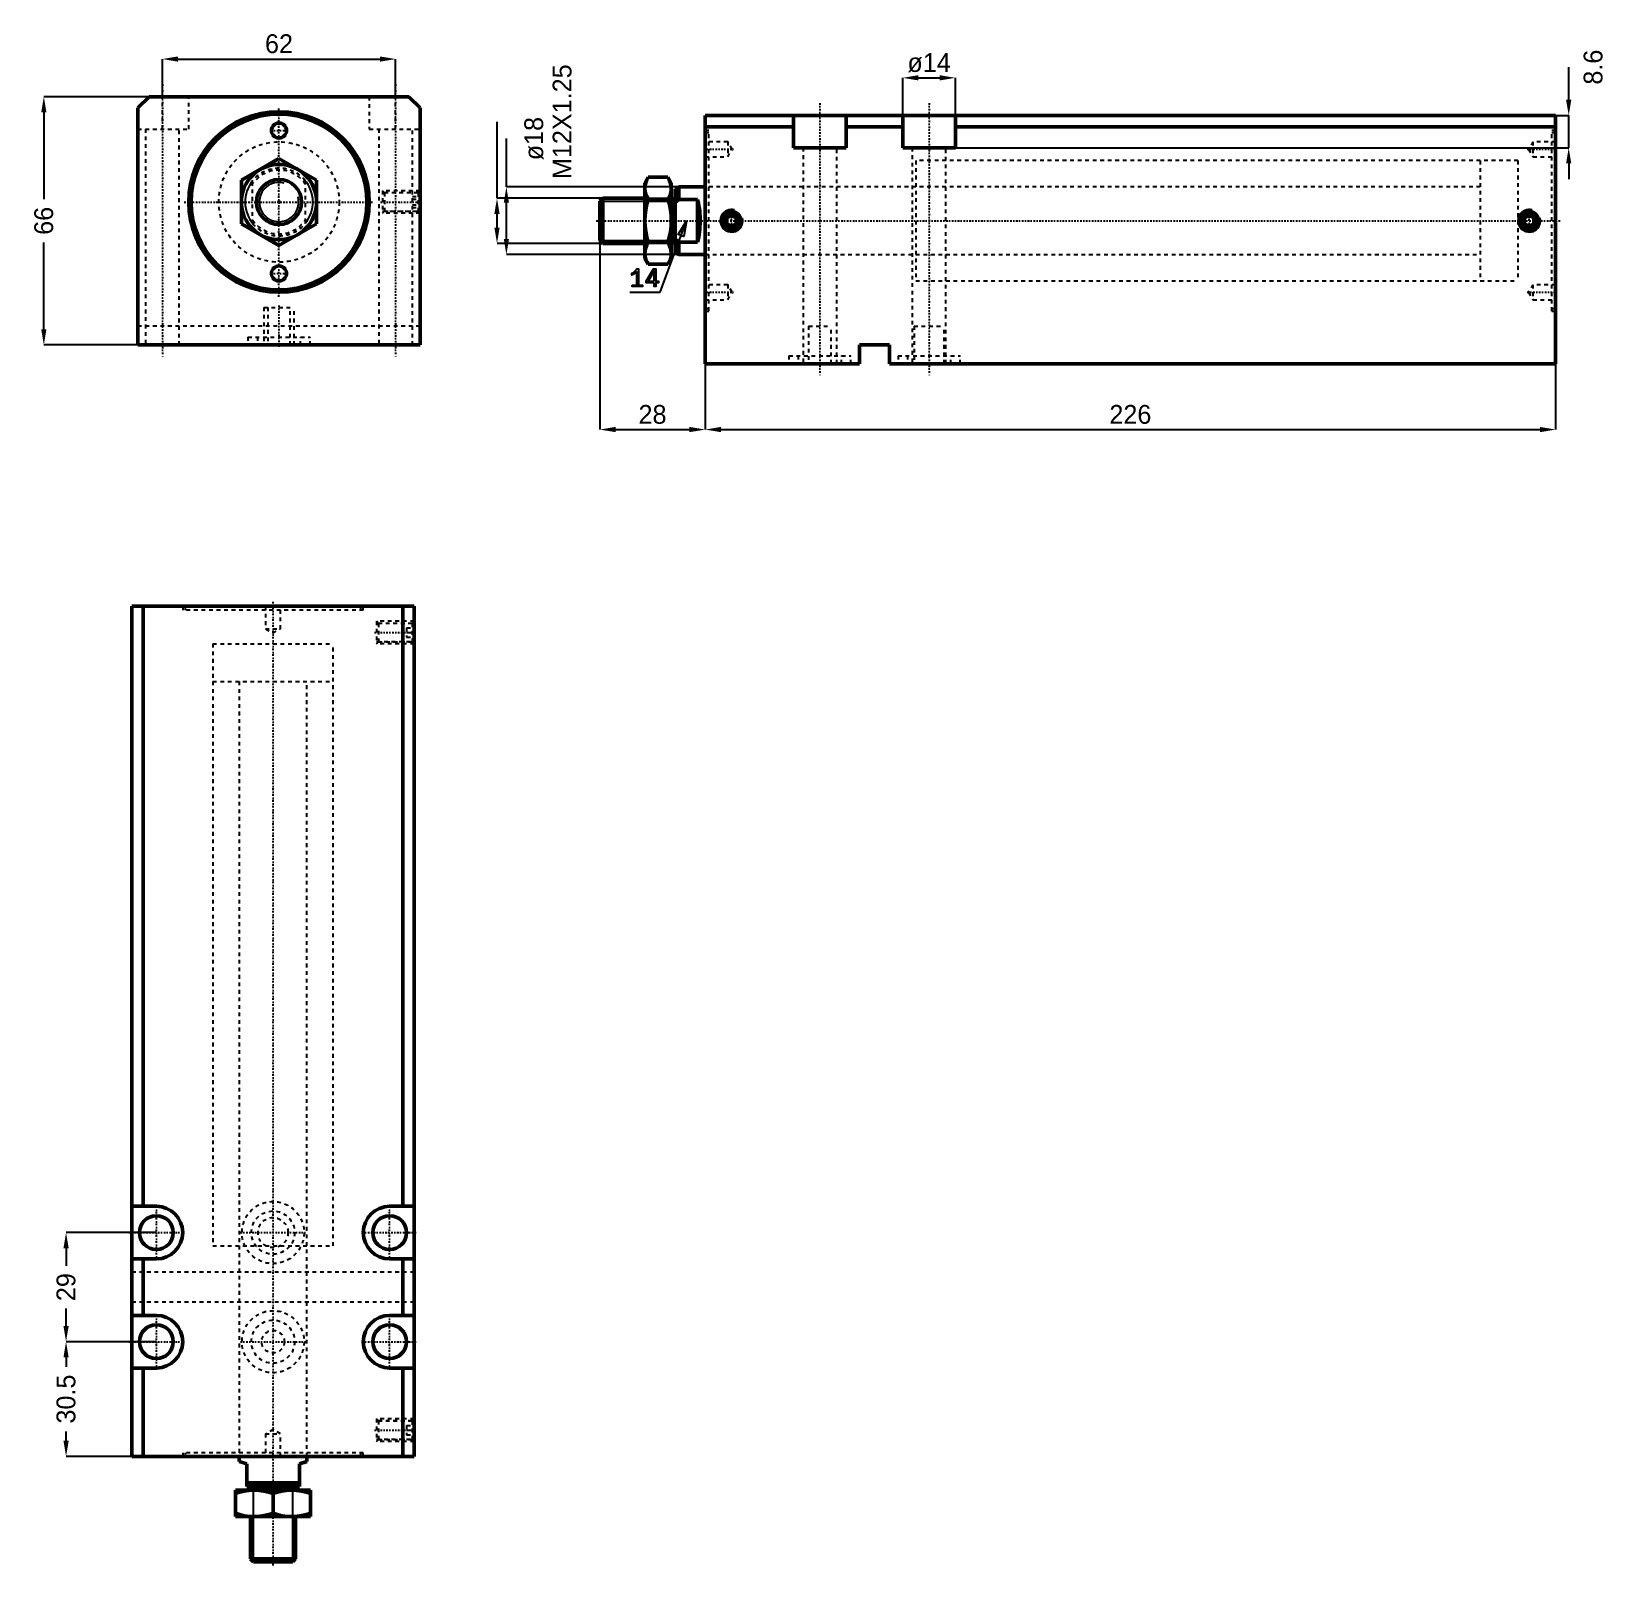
# Model space of a CAD drawing. Header units: millimetres. Extents: x -66 to 353, y -362 to 45.
import ezdxf

# ---------------------------------------------------------------- set-up
doc = ezdxf.new("R2010")
doc.units = ezdxf.units.MM
doc.linetypes.add('Center', pattern=[1.5, 0.45, -0.5, 0.05, -0.5])
doc.linetypes.add('Dashed', pattern=[2, 1, -1])
for name, color, linetype, lineweight in [('2d ConnectionPoints', 7, 'Continuous', 50), ('AM_0', 7, 'Continuous', 50), ('AM_5', 3, 'Continuous', 25), ('AM_7', 7, 'Center', 25), ('AM_9', 6, 'Dashed', 25)]:
    doc.layers.add(name, color=color, linetype=linetype, lineweight=lineweight)
doc.dimstyles.new('ISO-25', dxfattribs={"dimtxt": 2.5, "dimasz": 2.5, "dimexe": 1.25, "dimexo": 0.625, "dimtad": 1, "dimtxsty": 'Standard', "dimcen": 2.5, "dimadec": 0, "dimazin": 0, "dimtfac": 1, "dimtmove": 0, "dimatfit": 3, "dimfxl": 0, "dimarcsym": 0})

# ---------------------------------------------------------------- blocks, each defined once
blk = doc.blocks.new('1_JECX_MF_EXLA_32_150_0_rod__0_in_JECX_MF_160_EXLA_32_150_0__0')
at = {"layer": 'AM_0'}
for p, q in [((-10, 5.77), (0, 11.55)), ((0, 11.55), (10, 5.77)), ((-10, -5.77), (-10, 5.77)), ((10, 5.77), (10, -5.77)), ((0, -11.55), (-10, -5.77)), ((10, -5.77), (0, -11.55))]:
    blk.add_line(p, q, dxfattribs=at)
for radius in [10, 6]:
    blk.add_circle((0, 0), radius, dxfattribs=at)
at = {"layer": 'AM_5'}
blk.add_arc((0, 0), 5.23, 75, 15, dxfattribs=at)
at = {"layer": 'AM_9'}
for p, q in [((-7, -5.66), (-7, 5.66)), ((7, 5.66), (7, -5.66))]:
    blk.add_line(p, q, dxfattribs=at)
for points in [[(-7, 5.66), (-7.47, 5.03), (-7.88, 4.36), (-8.23, 3.65), (-8.51, 2.92), (-8.73, 2.17), (-8.89, 1.4), (-8.98, 0.62), (-9, -0.17), (-8.95, -0.95), (-8.83, -1.73), (-8.65, -2.49), (-8.4, -3.23), (-8.09, -3.95), (-7.71, -4.64), (-7.28, -5.3), (-7, -5.66)], [(7, -5.66), (7.47, -5.03), (7.88, -4.36), (8.23, -3.65), (8.51, -2.92), (8.73, -2.17), (8.89, -1.4), (8.98, -0.62), (9, 0.17), (8.95, 0.95), (8.83, 1.73), (8.65, 2.49), (8.4, 3.23), (8.09, 3.95), (7.71, 4.64), (7.28, 5.3), (7, 5.66)]]:
    blk.add_lwpolyline(points, dxfattribs=at)
for radius, start, end in [(9, 38.9424, 141.0576), (8.5, 34.5603, 145.4397), (8.5, 214.5603, 325.4397), (9, 218.9424, 321.0576)]:
    blk.add_arc((0, 0), radius, start, end, dxfattribs=at)
blk = doc.blocks.new('2_JECX_MF_EXLA_32_150_0_body__0_in_JECX_MF_160_EXLA_32_150_0__0')
at = {"layer": 'AM_0'}
for p, q in [((-34.5, 28), (-37.5, 25)), ((34.5, 28), (-34.5, 28)), ((37.5, 25), (34.5, 28)), ((-37.5, 25), (-37.5, -38)), ((37.5, -38), (37.5, 25)), ((-37.5, -38), (37.5, -38))]:
    blk.add_line(p, q, dxfattribs=at)
for centre, radius in [((0, 0), 24), ((0, 0), 23.34), ((0, 19), 2), ((0, -19), 2)]:
    blk.add_circle(centre, radius, dxfattribs=at)
at = {"layer": 'AM_5', "linetype": 'Dashed'}
for p, q in [((37.5, 3), (27.5, 3)), ((37.5, -3), (27.5, -3))]:
    blk.add_line(p, q, dxfattribs=at)
at = {"layer": 'AM_7'}
for p, q in [((-31, 31.3), (-31, -41.3)), ((31, 31.3), (31, -41.3)), ((0, -25.2), (0, 25.2)), ((-2.1, 19), (2.1, 19)), ((-25.2, 0), (25.2, 0)), ((27, 0), (38, 0)), ((-2.1, -19), (2.1, -19)), ((0, -27.5), (0, -38.5))]:
    blk.add_line(p, q, dxfattribs=at)
at = {"layer": 'AM_9'}
for p, q in [((-31, 19.4), (-31, 28)), ((-24, 19.4), (-24, 28)), ((24, 28), (24, 19.4)), ((31, 19.4), (31, 28)), ((-37.5, 19.4), (-24, 19.4)), ((-35.5, 19.4), (-35.5, -38)), ((-26.5, -38), (-26.5, 19.4)), ((24, 19.4), (37.5, 19.4)), ((26.5, 19.4), (26.5, -38)), ((35.5, -38), (35.5, 19.4)), ((28.04, 2.46), (27.5, 3)), ((27.5, 3), (27.5, -3)), ((37, 2.4), (27.5, 2.4)), ((36.96, 2.46), (28.04, 2.46)), ((28.04, 2.46), (28.04, -2.46)), ((35.5, 1.44), (37.5, 1.44)), ((35.5, 0.72), (37.5, 0.72)), ((37.5, 3), (36.96, 2.46)), ((36.96, 2.46), (36.96, -2.46)), ((37.5, 1.9), (37, 2.4)), ((37, 2.4), (37, -2.4)), ((27.5, -2.4), (37, -2.4)), ((27.5, -3), (28.04, -2.46)), ((28.04, -2.46), (36.96, -2.46)), ((35.5, -0.72), (37.5, -0.72)), ((35.5, -1.44), (37.5, -1.44)), ((36.96, -2.46), (37.5, -3)), ((37, -2.4), (37.5, -1.9)), ((-4, -28), (4, -28)), ((-4, -28), (-4, -38)), ((-3, -28), (-3, -38)), ((3, -38), (3, -28)), ((4, -38), (4, -28)), ((37.5, -33), (-37.5, -33)), ((-8.25, -35.9), (8.25, -35.9)), ((-8.25, -35.9), (-8.25, -38)), ((-5.75, -35.9), (-5.75, -38)), ((5.75, -38), (5.75, -35.9)), ((8.25, -38), (8.25, -35.9))]:
    blk.add_line(p, q, dxfattribs=at)
blk.add_circle((0, 0), 16, dxfattribs=at)
blk = doc.blocks.new('*D3')
at = {"layer": 'AM_5', "color": 0, "lineweight": -2}
for p, q in [((-31, 28), (-31, 38)), ((-26.83, 38), (26.83, 38)), ((31, 28), (31, 38))]:
    blk.add_line(p, q, dxfattribs=at)
at = {"layer": 'AM_5', "color": 0}
for points in [[(-26.83, 38.69), (-26.83, 37.31), (-31, 38)], [(26.83, 37.31), (26.83, 38.69), (31, 38)]]:
    blk.add_solid(points, dxfattribs=at)
at = {"layer": 'Defpoints', "color": 0}
for p in [(31, 38), (-31, 28), (31, 28)]:
    blk.add_point(p, dxfattribs=at)
at = {"layer": 'AM_5', "color": 0, "insert": (0, 42.05), "char_height": 5, "attachment_point": 5}
blk.add_mtext('62', dxfattribs=at)
blk = doc.blocks.new('*D4')
at = {"layer": 'AM_5', "color": 0, "lineweight": -2}
for p, q in [((-34.5, 28), (-62.5, 28)), ((-62.5, 23.83), (-62.5, 0.72)), ((-62.5, -33.83), (-62.5, -10.72)), ((-37.5, -38), (-62.5, -38))]:
    blk.add_line(p, q, dxfattribs=at)
at = {"layer": 'AM_5', "color": 0}
for points in [[(-61.81, 23.83), (-63.19, 23.83), (-62.5, 28)], [(-63.19, -33.83), (-61.81, -33.83), (-62.5, -38)]]:
    blk.add_solid(points, dxfattribs=at)
at = {"layer": 'Defpoints', "color": 0}
for p in [(-34.5, 28), (-62.5, -38), (-37.5, -38)]:
    blk.add_point(p, dxfattribs=at)
at = {"layer": 'AM_5', "color": 0, "insert": (-62.5, -5), "char_height": 5, "attachment_point": 5, "rotation": 90}
blk.add_mtext('66', dxfattribs=at)
blk = doc.blocks.new('1_JECX_MF_EXLA_32_150_0_rod__0_in_JECX_MF_160_EXLA_32_150_0__2')
at = {"layer": 'AM_0'}
for p, q in [((-15.11, 11.55), (-16, 10)), ((-16, 10), (-16, -10)), ((-15.11, 11.55), (-9.89, 11.55)), ((-9, 10), (-9.89, 11.55)), ((-9, 10), (-9, -10)), ((-7, 9), (-8, 8.5)), ((-8, 8.5), (-8, -8.5)), ((0, 9), (-7, 9)), ((-7, 9), (-7, 5.66)), ((-27.23, 6), (-28, 5.23)), ((-28, 5.23), (-28, -5.23)), ((-16, 6), (-27.23, 6)), ((-27.23, 6), (-27.23, -6)), ((-15.11, 5.77), (-9.89, 5.77)), ((-8.77, 6), (-9, 6)), ((-8, 5.23), (-8.77, 6)), ((-8.77, 6), (-8.77, -6)), ((-7, 5.66), (-8, 4.82)), ((-2, 5.66), (-7, 5.66)), ((-2, 5.66), (-2, -5.66)), ((-28, -5.23), (-27.23, -6)), ((-27.23, -6), (-16, -6)), ((-15.11, -5.77), (-9.89, -5.77)), ((-9, -6), (-8.77, -6)), ((-8.77, -6), (-8, -5.23)), ((-7, -5.66), (-2, -5.66)), ((-7, -5.66), (-7, -9)), ((-16, -10), (-15.11, -11.55)), ((-15.11, -11.55), (-9.89, -11.55)), ((-9.89, -11.55), (-9, -10)), ((-8, -8.5), (-7, -9)), ((-7, -9), (0, -9))]:
    blk.add_line(p, q, dxfattribs=at)
for points in [[(-15.11, 11.55), (-15.47, 10.84), (-15.75, 10.13), (-15.94, 9.4), (-16, 8.66)], [(-16, 8.66), (-16, 8.45), (-15.91, 7.78), (-15.73, 7.11), (-15.46, 6.44), (-15.11, 5.77)], [(-9, 8.66), (-9, 8.87), (-9.09, 9.54), (-9.27, 10.21), (-9.54, 10.88), (-9.89, 11.55)], [(-9.89, 5.77), (-9.53, 6.48), (-9.25, 7.19), (-9.06, 7.92), (-9, 8.66)], [(-15.11, 5.77), (-15.47, 4.39), (-15.75, 2.98), (-15.93, 1.53), (-16, 0.07), (-16, 0)], [(-9, 0), (-9.06, 1.45), (-9.24, 2.89), (-9.52, 4.34), (-9.89, 5.77)], [(-2, -5.66), (-1.85, -5.03), (-1.72, -4.36), (-1.6, -3.65), (-1.51, -2.92), (-1.44, -2.17), (-1.39, -1.4), (-1.36, -0.62), (-1.35, 0.17), (-1.37, 0.95), (-1.4, 1.73), (-1.46, 2.49), (-1.55, 3.23), (-1.65, 3.95), (-1.77, 4.64), (-1.91, 5.3), (-2, 5.66)], [(-16, 0), (-15.94, -1.45), (-15.76, -2.89), (-15.48, -4.34), (-15.11, -5.77)], [(-9.89, -5.77), (-9.53, -4.39), (-9.25, -2.98), (-9.07, -1.53), (-9, -0.07), (-9, 0)], [(-15.11, -5.77), (-15.47, -6.48), (-15.75, -7.19), (-15.94, -7.92), (-16, -8.66)], [(-9, -8.66), (-9, -8.45), (-9.09, -7.78), (-9.27, -7.11), (-9.54, -6.44), (-9.89, -5.77)], [(-8, -4.82), (-7.99, -4.83), (-7, -5.66)], [(-16, -8.66), (-16, -8.87), (-15.91, -9.54), (-15.73, -10.21), (-15.46, -10.88), (-15.11, -11.55)], [(-9.89, -11.55), (-9.53, -10.84), (-9.25, -10.13), (-9.06, -9.4), (-9, -8.66)]]:
    blk.add_lwpolyline(points, dxfattribs=at)
at = {"layer": 'AM_5'}
for p, q in [((-28, 5.23), (-8, 5.23)), ((-28, -5.23), (-8, -5.23))]:
    blk.add_line(p, q, dxfattribs=at)
at = {"layer": 'AM_7'}
blk.add_line((-29, 0), (227.2, 0), dxfattribs=at)
at = {"layer": 'AM_9'}
for p, q in [((216, 16), (206, 16)), ((206, 16), (206, -16)), ((216, 16), (216, -16)), ((206, 9), (0, 9)), ((0, -9), (206, -9)), ((206, -16), (216, -16))]:
    blk.add_line(p, q, dxfattribs=at)
blk = doc.blocks.new('2_JECX_MF_EXLA_32_150_0_body__0_in_JECX_MF_160_EXLA_32_150_0__2')
at = {"layer": 'AM_0'}
for p, q in [((0, -38), (0, 28)), ((226, 28), (0, 28)), ((23.5, 28), (23.5, 19.4)), ((37.5, 19.4), (37.5, 28)), ((52.5, 19.4), (52.5, 28)), ((66.5, 19.4), (66.5, 28)), ((226, -38), (226, 28)), ((23.5, 25), (0, 25)), ((52.5, 25), (37.5, 25)), ((226, 25), (66.5, 25)), ((23.5, 19.4), (37.5, 19.4)), ((52.5, 19.4), (66.5, 19.4)), ((7, 1.44), (5.75, 0.72)), ((5.75, 0.72), (5.75, -0.72)), ((8.25, 0.72), (7, 1.44)), ((8.25, -0.72), (8.25, 0.72)), ((219, 1.44), (217.75, 0.72)), ((217.75, 0.72), (217.75, -0.72)), ((220.25, 0.72), (219, 1.44)), ((220.25, -0.72), (220.25, 0.72)), ((5.75, -0.72), (7, -1.44)), ((7, -1.44), (8.25, -0.72)), ((217.75, -0.72), (219, -1.44)), ((219, -1.44), (220.25, -0.72)), ((41, -33), (41, -38)), ((49, -33), (41, -33)), ((49, -38), (49, -33)), ((41, -38), (0, -38)), ((226, -38), (49, -38))]:
    blk.add_line(p, q, dxfattribs=at)
for centre, radius in [((7, 0), 2.46), ((7, 0), 2.4), ((7, 0), 1.9), ((219, 0), 2.46), ((219, 0), 2.4), ((219, 0), 1.9)]:
    blk.add_circle(centre, radius, dxfattribs=at)
at = {"layer": 'AM_5'}
for centre in [(7, 0), (219, 0)]:
    blk.add_arc(centre, 3, 75, 15, dxfattribs=at)
at = {"layer": 'AM_7'}
for p, q in [((30.5, 31.3), (30.5, -41.3)), ((59.5, 31.3), (59.5, -41.3)), ((-0.36, 19), (7.51, 19)), ((218.49, 19), (226.36, 19)), ((7, -3.15), (7, 3.15)), ((219, -3.15), (219, 3.15)), ((-0.36, -19), (7.51, -19)), ((218.49, -19), (226.36, -19))]:
    blk.add_line(p, q, dxfattribs=at)
at = {"layer": 'AM_9'}
for p, q in [((1, 24), (0, 24)), ((1, 23.34), (0, 23.34)), ((6, 21), (0, 21)), ((1, -24), (1, 24)), ((7.15, 19), (6, 21)), ((6, 21), (6, 17)), ((220, 21), (218.85, 19)), ((226, 21), (220, 21)), ((220, 21), (220, 17)), ((225, -24), (225, 24)), ((226, 24), (225, 24)), ((226, 23.34), (225, 23.34)), ((0, 17), (6, 17)), ((6, 17), (7.15, 19)), ((26, 19.4), (26, -38)), ((35, -38), (35, 19.4)), ((55, 19.4), (55, -38)), ((64, -38), (64, 19.4)), ((218.85, 19), (220, 17)), ((220, 17), (226, 17)), ((216, 16), (56, 16)), ((56, 16), (56, -16)), ((216, 16), (216, -16)), ((56, 9), (0, 9)), ((0, -9), (56, -9)), ((56, -16), (216, -16)), ((6, -17), (0, -17)), ((7.15, -19), (6, -17)), ((6, -17), (6, -21)), ((6, -21), (7.15, -19)), ((220, -17), (218.85, -19)), ((218.85, -19), (220, -21)), ((226, -17), (220, -17)), ((220, -17), (220, -21)), ((0, -21), (6, -21)), ((0, -23.34), (1, -23.34)), ((0, -24), (1, -24)), ((220, -21), (226, -21)), ((225, -23.34), (226, -23.34)), ((225, -24), (226, -24)), ((27.5, -28), (33.5, -28)), ((27.5, -28), (27.5, -38)), ((33.5, -38), (33.5, -28)), ((55.5, -28), (63.5, -28)), ((55.5, -28), (55.5, -38)), ((63.5, -38), (63.5, -28)), ((22.25, -35.9), (38.75, -35.9)), ((22.25, -35.9), (22.25, -38)), ((24.75, -35.9), (24.75, -38)), ((36.25, -38), (36.25, -35.9)), ((38.75, -38), (38.75, -35.9)), ((51.25, -35.9), (67.75, -35.9)), ((51.25, -35.9), (51.25, -38)), ((53.75, -35.9), (53.75, -38)), ((65.25, -38), (65.25, -35.9)), ((67.75, -38), (67.75, -35.9))]:
    blk.add_line(p, q, dxfattribs=at)
blk = doc.blocks.new('*D14')
at = {"layer": 'AM_5', "color": 0, "lineweight": -2}
for p, q in [((165.77, 23.01), (165.77, 33.01)), ((169.94, 33.01), (175.6, 33.01)), ((179.77, 23.01), (179.77, 33.01))]:
    blk.add_line(p, q, dxfattribs=at)
at = {"layer": 'AM_5', "color": 0}
for points in [[(169.94, 33.71), (169.94, 32.32), (165.77, 33.01)], [(175.6, 33.71), (175.6, 32.32), (179.77, 33.01)]]:
    blk.add_solid(points, dxfattribs=at)
at = {"layer": 'Defpoints', "color": 0}
for p in [(179.77, 33.01), (165.77, 23.01), (179.77, 23.01)]:
    blk.add_point(p, dxfattribs=at)
at = {"layer": 'AM_5', "color": 0, "insert": (172.77, 37.01), "char_height": 5, "attachment_point": 5}
blk.add_mtext('ø14', dxfattribs=at)
blk = doc.blocks.new('*D15')
at = {"layer": 'AM_5', "color": 0, "lineweight": -2}
for p, q in [((342.77, 27.18), (342.77, 35.85)), ((179.77, 23.01), (342.77, 23.01)), ((342.77, 14.41), (342.77, 23.01)), ((179.77, 14.41), (342.77, 14.41)), ((342.77, 10.25), (342.77, 6.08))]:
    blk.add_line(p, q, dxfattribs=at)
at = {"layer": 'AM_5', "color": 0}
for points in [[(342.07, 27.18), (343.46, 27.18), (342.77, 23.01)], [(342.07, 10.25), (343.46, 10.25), (342.77, 14.41)]]:
    blk.add_solid(points, dxfattribs=at)
at = {"layer": 'Defpoints', "color": 0}
for p in [(179.77, 23.01), (342.77, 23.01), (179.77, 14.41)]:
    blk.add_point(p, dxfattribs=at)
at = {"layer": 'AM_5', "color": 0, "insert": (349.27, 35.85), "char_height": 5, "attachment_point": 5, "rotation": 90}
blk.add_mtext('8.6', dxfattribs=at)
blk = doc.blocks.new('*D16')
at = {"layer": 'AM_5', "color": 0, "lineweight": -2}
for p, q in [((113.27, -42.99), (113.27, -60.49)), ((339.27, -42.99), (339.27, -60.49)), ((117.44, -60.49), (335.1, -60.49))]:
    blk.add_line(p, q, dxfattribs=at)
at = {"layer": 'AM_5', "color": 0}
for points in [[(117.44, -59.79), (117.44, -61.18), (113.27, -60.49)], [(335.1, -59.79), (335.1, -61.18), (339.27, -60.49)]]:
    blk.add_solid(points, dxfattribs=at)
at = {"layer": 'Defpoints', "color": 0}
for p in [(113.27, -42.99), (339.27, -42.99), (339.27, -60.49)]:
    blk.add_point(p, dxfattribs=at)
at = {"layer": 'AM_5', "color": 0, "insert": (226.27, -56.49), "char_height": 5, "attachment_point": 5}
blk.add_mtext('226', dxfattribs=at)
blk = doc.blocks.new('*D17')
at = {"layer": 'AM_5', "color": 0, "lineweight": -2}
for p, q in [((85.27, -4.99), (85.27, -60.49)), ((113.27, -42.99), (113.27, -60.49)), ((89.44, -60.49), (109.1, -60.49))]:
    blk.add_line(p, q, dxfattribs=at)
at = {"layer": 'AM_5', "color": 0}
for points in [[(89.44, -59.79), (89.44, -61.18), (85.27, -60.49)], [(109.1, -59.79), (109.1, -61.18), (113.27, -60.49)]]:
    blk.add_solid(points, dxfattribs=at)
at = {"layer": 'Defpoints', "color": 0}
for p in [(85.27, -4.99), (113.27, -42.99), (113.27, -60.49)]:
    blk.add_point(p, dxfattribs=at)
at = {"layer": 'AM_5', "color": 0, "insert": (99.27, -56.49), "char_height": 5, "attachment_point": 5}
blk.add_mtext('28', dxfattribs=at)
blk = doc.blocks.new('*D18')
at = {"layer": 'AM_5', "color": 0, "lineweight": -2}
for p, q in [((60.44, 4.01), (60.44, 16.85)), ((106.27, 4.01), (60.44, 4.01)), ((60.44, -9.82), (60.44, -0.15)), ((106.27, -13.99), (60.44, -13.99))]:
    blk.add_line(p, q, dxfattribs=at)
at = {"layer": 'AM_5', "color": 0}
for points in [[(59.74, -0.15), (61.13, -0.15), (60.44, 4.01)], [(59.74, -9.82), (61.13, -9.82), (60.44, -13.99)]]:
    blk.add_solid(points, dxfattribs=at)
at = {"layer": 'Defpoints', "color": 0}
for p in [(60.44, 4.01), (106.27, 4.01), (106.27, -13.99)]:
    blk.add_point(p, dxfattribs=at)
at = {"layer": 'AM_5', "color": 0, "insert": (67.77, 16.85), "char_height": 5, "attachment_point": 5, "rotation": 90}
blk.add_mtext('ø18', dxfattribs=at)
blk = doc.blocks.new('*D19')
at = {"layer": 'AM_5', "color": 0, "lineweight": -2}
for p, q in [((57.94, 1.01), (57.94, 21.35)), ((86.04, 1.01), (57.94, 1.01)), ((57.94, -6.82), (57.94, -3.15)), ((86.27, -10.99), (57.94, -10.99))]:
    blk.add_line(p, q, dxfattribs=at)
at = {"layer": 'AM_5', "color": 0}
for points in [[(57.24, -3.15), (58.63, -3.15), (57.94, 1.01)], [(57.24, -6.82), (58.63, -6.82), (57.94, -10.99)]]:
    blk.add_solid(points, dxfattribs=at)
at = {"layer": 'Defpoints', "color": 0}
for p in [(57.94, 1.01), (86.04, 1.01), (86.27, -10.99)]:
    blk.add_point(p, dxfattribs=at)
at = {"layer": 'AM_5', "color": 0, "insert": (75.27, 21.35), "char_height": 5, "attachment_point": 5, "rotation": 90}
blk.add_mtext('M12X1.25', dxfattribs=at)
blk = doc.blocks.new('1_JECX_MF_EXLA_32_150_0_rod__0_in_JECX_MF_160_EXLA_32_150_0__4')
at = {"layer": 'AM_0'}
for p, q in [((-9, 0), (-9, -1.35)), ((9, -1.35), (9, 0)), ((-7, -2), (-9, -1.35)), ((-7, -8), (-7, -2)), ((9, -1.35), (7, -2)), ((7, -2), (7, -8)), ((-7, -7), (7, -7)), ((-7, -8), (7, -8)), ((-5.23, -8), (-6, -8.77)), ((6, -8.77), (5.23, -8)), ((-10, -9), (10, -9)), ((-10, -16), (-10, -9)), ((-6, -8.77), (6, -8.77)), ((-6, -8.77), (-6, -9)), ((0, -15.11), (0, -9.89)), ((6, -9), (6, -8.77)), ((10, -9), (10, -16)), ((-10, -16), (10, -16)), ((-6, -16), (-6, -27.23)), ((6, -27.23), (6, -16)), ((-6, -27.23), (-5.23, -28)), ((-6, -27.23), (6, -27.23)), ((-5.23, -28), (5.23, -28)), ((5.23, -28), (6, -27.23))]:
    blk.add_line(p, q, dxfattribs=at)
for points in [[(-5, -9), (-5.36, -9), (-6.52, -9.09), (-7.68, -9.27), (-8.85, -9.54), (-10, -9.89)], [(0, -9.89), (-1.22, -9.53), (-2.45, -9.25), (-3.72, -9.06), (-5, -9)], [(5, -9), (4.64, -9), (3.48, -9.09), (2.32, -9.27), (1.15, -9.54), (0, -9.89)], [(10, -9.89), (8.78, -9.53), (7.55, -9.25), (6.28, -9.06), (5, -9)], [(-10, -15.11), (-8.78, -15.47), (-7.55, -15.75), (-6.28, -15.94), (-5, -16)], [(-5, -16), (-4.64, -16), (-3.48, -15.91), (-2.32, -15.73), (-1.15, -15.46), (0, -15.11)], [(0, -15.11), (1.22, -15.47), (2.45, -15.75), (3.72, -15.94), (5, -16)], [(5, -16), (5.36, -16), (6.52, -15.91), (7.68, -15.73), (8.85, -15.46), (10, -15.11)]]:
    blk.add_lwpolyline(points, dxfattribs=at)
at = {"layer": 'AM_5'}
for p, q in [((-5.23, -28), (-5.23, -8)), ((5.23, -28), (5.23, -8))]:
    blk.add_line(p, q, dxfattribs=at)
at = {"layer": 'AM_7'}
blk.add_line((0, -29), (0, 227.2), dxfattribs=at)
at = {"layer": 'AM_9'}
for p, q in [((-16, 216), (16, 216)), ((-16, 216), (-16, 206)), ((16, 206), (16, 216)), ((-16, 206), (16, 206)), ((-9, 206), (-9, 0)), ((9, 0), (9, 206))]:
    blk.add_line(p, q, dxfattribs=at)
blk = doc.blocks.new('2_JECX_MF_EXLA_32_150_0_body__0_in_JECX_MF_160_EXLA_32_150_0__4')
at = {"layer": 'AM_0'}
for p, q in [((37.5, 226), (-37.5, 226)), ((-37.5, 226), (-37.5, 0)), ((-34.5, 226), (-34.5, 66.5)), ((34.5, 226), (34.5, 66.5)), ((37.5, 226), (37.5, 0)), ((-31, 66.5), (-37.5, 66.5)), ((37.5, 66.5), (31, 66.5)), ((-37.5, 52.5), (-31, 52.5)), ((-34.5, 52.5), (-34.5, 37.5)), ((31, 52.5), (37.5, 52.5)), ((34.5, 52.5), (34.5, 37.5)), ((-31, 37.5), (-37.5, 37.5)), ((37.5, 37.5), (31, 37.5)), ((-37.5, 23.5), (-31, 23.5)), ((-34.5, 23.5), (-34.5, 0)), ((31, 23.5), (37.5, 23.5)), ((34.5, 23.5), (34.5, 0)), ((37.5, 0), (-37.5, 0))]:
    blk.add_line(p, q, dxfattribs=at)
for centre in [(-31, 59.5), (31, 59.5), (-31, 30.5), (31, 30.5)]:
    blk.add_circle(centre, 4.5, dxfattribs=at)
for centre, start, end in [((-31, 59.5), 270, 90), ((31, 59.5), 90, 270), ((-31, 30.5), 270, 90), ((31, 30.5), 90, 270)]:
    blk.add_arc(centre, 7, start, end, dxfattribs=at)
at = {"layer": 'AM_5', "linetype": 'Dashed'}
for p, q in [((37.5, 222), (27.5, 222)), ((37.5, 216), (27.5, 216)), ((37.5, 10), (27.5, 10)), ((37.5, 4), (27.5, 4))]:
    blk.add_line(p, q, dxfattribs=at)
at = {"layer": 'AM_7'}
for p, q in [((27, 219), (38, 219)), ((-31, 52.15), (-31, 66.85)), ((31, 52.15), (31, 66.85)), ((-38.35, 59.5), (-23.65, 59.5)), ((-8.6625, 59.5), (8.6625, 59.5)), ((23.65, 59.5), (38.35, 59.5)), ((-31, 23.15), (-31, 37.85)), ((31, 23.15), (31, 37.85)), ((-38.35, 30.5), (-23.65, 30.5)), ((-8.6625, 30.5), (8.6625, 30.5)), ((23.65, 30.5), (38.35, 30.5)), ((27, 7), (38, 7))]:
    blk.add_line(p, q, dxfattribs=at)
at = {"layer": 'AM_9'}
for p, q in [((-24, 226), (-24, 225)), ((-23.34, 226), (-23.34, 225)), ((-2, 226), (-2, 220)), ((2, 220), (2, 226)), ((23.34, 225), (23.34, 226)), ((24, 225), (24, 226)), ((24, 225), (-24, 225)), ((27.5, 222), (27.5, 216)), ((28.0415, 221.4585), (27.5, 222)), ((37.5, 222), (36.9585, 221.4585)), ((-2, 220), (2, 220)), ((-2, 220), (0, 218.8453)), ((0, 218.8453), (2, 220)), ((37, 221.4), (27.5, 221.4)), ((36.9585, 221.4585), (28.0415, 221.4585)), ((28.0415, 221.4585), (28.0415, 216.5415)), ((35.5, 220.25), (37.5, 220.25)), ((35.5, 220.25), (35.5, 217.75)), ((35.5, 219), (37.5, 219)), ((35.5, 217.75), (37.5, 217.75)), ((36.9585, 221.4585), (36.9585, 216.5415)), ((37.5, 220.9), (37, 221.4)), ((37, 221.4), (37, 216.6)), ((-16, 216), (16, 216)), ((-16, 216), (-16, 56)), ((16, 56), (16, 216)), ((27.5, 216.6), (37, 216.6)), ((27.5, 216), (28.0415, 216.5415)), ((28.0415, 216.5415), (36.9585, 216.5415)), ((36.9585, 216.5415), (37.5, 216)), ((37, 216.6), (37.5, 217.1)), ((-16, 56), (16, 56)), ((-9, 56), (-9, 0)), ((9, 0), (9, 56)), ((37.5, 49), (-37.5, 49)), ((37.5, 41), (-37.5, 41)), ((27.5, 10), (27.5, 4)), ((28.0415, 9.4585), (27.5, 10)), ((37, 9.4), (27.5, 9.4)), ((36.9585, 9.4585), (28.0415, 9.4585)), ((28.0415, 9.4585), (28.0415, 4.5415)), ((37.5, 10), (36.9585, 9.4585)), ((36.9585, 9.4585), (36.9585, 4.5415)), ((37.5, 8.9), (37, 9.4)), ((37, 9.4), (37, 4.6)), ((0, 7.1547), (-2, 6)), ((-2, 6), (-2, 0)), ((-2, 6), (2, 6)), ((2, 6), (0, 7.1547)), ((2, 0), (2, 6)), ((27.5, 4.6), (37, 4.6)), ((27.5, 4), (28.0415, 4.5415)), ((28.0415, 4.5415), (36.9585, 4.5415)), ((35.5, 8.25), (37.5, 8.25)), ((35.5, 8.25), (35.5, 5.75)), ((35.5, 7), (37.5, 7)), ((35.5, 5.75), (37.5, 5.75)), ((36.9585, 4.5415), (37.5, 4)), ((37, 4.6), (37.5, 5.1)), ((24, 1), (-24, 1)), ((-24, 1), (-24, 0)), ((-23.34, 1), (-23.34, 0)), ((23.34, 0), (23.34, 1)), ((24, 0), (24, 1))]:
    blk.add_line(p, q, dxfattribs=at)
for centre, radius in [((0, 59.5), 8.25), ((0, 59.5), 5.75), ((0, 59.5), 4), ((0, 30.5), 8.25), ((0, 30.5), 5.75), ((0, 30.5), 3)]:
    blk.add_circle(centre, radius, dxfattribs=at)
blk = doc.blocks.new('*D25')
at = {"layer": 'AM_5', "color": 0, "lineweight": -2}
for p, q in [((-32.59, -273.96), (-56.59, -273.96)), ((-56.59, -278.13), (-56.59, -282.79)), ((-56.59, -298.79), (-56.59, -294.13)), ((-32.59, -302.96), (-56.59, -302.96))]:
    blk.add_line(p, q, dxfattribs=at)
at = {"layer": 'AM_5', "color": 0}
for points in [[(-57.28, -278.13), (-55.89, -278.13), (-56.59, -273.96)], [(-57.28, -298.79), (-55.89, -298.79), (-56.59, -302.96)]]:
    blk.add_solid(points, dxfattribs=at)
at = {"layer": 'Defpoints', "color": 0}
for p in [(-56.59, -273.96), (-32.59, -273.96), (-32.59, -302.96)]:
    blk.add_point(p, dxfattribs=at)
at = {"layer": 'AM_5', "color": 0, "insert": (-56.59, -288.46), "char_height": 5, "attachment_point": 5, "rotation": 90}
blk.add_mtext('29', dxfattribs=at)
blk = doc.blocks.new('*D26')
at = {"layer": 'AM_5', "color": 0, "lineweight": -2}
for p, q in [((-32.59, -302.96), (-56.59, -302.96)), ((-56.59, -307.13), (-56.59, -309.63)), ((-56.59, -329.29), (-56.59, -326.79)), ((-39.09, -333.46), (-56.59, -333.46))]:
    blk.add_line(p, q, dxfattribs=at)
at = {"layer": 'AM_5', "color": 0}
for points in [[(-57.28, -307.13), (-55.89, -307.13), (-56.59, -302.96)], [(-57.28, -329.29), (-55.89, -329.29), (-56.59, -333.46)]]:
    blk.add_solid(points, dxfattribs=at)
at = {"layer": 'Defpoints', "color": 0}
for p in [(-32.59, -302.96), (-56.59, -333.46), (-39.09, -333.46)]:
    blk.add_point(p, dxfattribs=at)
at = {"layer": 'AM_5', "color": 0, "insert": (-56.59, -318.21), "char_height": 5, "attachment_point": 5, "rotation": 90}
blk.add_mtext('30.5', dxfattribs=at)

msp = doc.modelspace()

# ---------------------------------------------------------------- linework, layer by layer
at = {"layer": '2d ConnectionPoints'}
for p in [(0, 0), (113.269, -4.987), (-1.589, -333.46)]:
    msp.add_point(p, dxfattribs=at)
at = {"layer": 'AM_5'}
for p, q in [((101.269, -23.987), (108.269, -4.987)), ((93.269, -23.987), (101.269, -23.987))]:
    msp.add_line(p, q, dxfattribs=at)
for points in [[(108.269, -4.987), (107.611, -9.185), (106.047, -8.609), (108.269, -4.987)], [(93.877, -22.071), (95.073, -22.071), (95.073, -18.554), (95.073, -18.554), (95.009, -18.619), (94.9, -18.72), (94.9, -18.72), (94.777, -18.826), (94.686, -18.899), (94.686, -18.899), (94.592, -18.971), (94.451, -19.074), (94.451, -19.074), (94.308, -19.17), (94.212, -19.23), (94.212, -19.23), (94.118, -19.285), (93.988, -19.351), (93.988, -19.351), (93.871, -19.398), (93.799, -19.419), (93.799, -18.925), (93.799, -18.925), (93.888, -18.883), (94.028, -18.803), (94.028, -18.803), (94.176, -18.702), (94.278, -18.624), (94.278, -18.624), (94.382, -18.541), (94.532, -18.411), (94.532, -18.411), (94.677, -18.276), (94.771, -18.184), (94.771, -18.184), (94.859, -18.093), (94.978, -17.965), (94.978, -17.965), (95.08, -17.847), (95.138, -17.774), (95.554, -17.774), (95.554, -22.071), (96.64, -22.071), (96.64, -22.487), (93.877, -22.487), (93.877, -22.071)], [(99.694, -21.447), (97.588, -21.447), (97.588, -21.024), (99.505, -17.774), (100.149, -17.774), (100.149, -21.008), (100.851, -21.008), (100.851, -21.447), (100.149, -21.447), (100.149, -22.487), (99.694, -22.487), (99.694, -21.447)], [(99.7, -21.008), (99.7, -18.32), (98.147, -21.008), (99.7, -21.008)]]:
    msp.add_lwpolyline(points, dxfattribs=at)

# ---------------------------------------------------------------- block references
for name, p in [('2_JECX_MF_EXLA_32_150_0_body__0_in_JECX_MF_160_EXLA_32_150_0__0', (0, 0)), ('2_JECX_MF_EXLA_32_150_0_body__0_in_JECX_MF_160_EXLA_32_150_0__2', (113.269, -4.987)), ('1_JECX_MF_EXLA_32_150_0_rod__0_in_JECX_MF_160_EXLA_32_150_0__0', (0, 0)), ('1_JECX_MF_EXLA_32_150_0_rod__0_in_JECX_MF_160_EXLA_32_150_0__2', (113.269, -4.987)), ('2_JECX_MF_EXLA_32_150_0_body__0_in_JECX_MF_160_EXLA_32_150_0__4', (-1.589, -333.46)), ('1_JECX_MF_EXLA_32_150_0_rod__0_in_JECX_MF_160_EXLA_32_150_0__4', (-1.589, -333.46))]:
    msp.add_blockref(name, p)

# ---------------------------------------------------------------- dimensions: what is measured, and where the dimension line sits
for base, p1, p2, text, picture, middle in [((31, 38), (-31, 28), (31, 28), '62', '*D3', (0, 38)), ((179.769, 33.013), (165.769, 23.013), (179.769, 23.013), 'ø14', '*D14', (172.769, 33.013)), ((113.269, -60.487), (85.269, -4.987), (113.269, -42.987), '28', '*D17', (99.269, -60.487)), ((339.269, -60.487), (113.269, -42.987), (339.269, -42.987), '226', '*D16', (226.269, -60.487))]:
    dim = msp.add_linear_dim(base=base, p1=p1, p2=p2, text=text, dimstyle='ISO-25', override={"dimtxt": 5, "dimasz": 4.166667, "dimexe": 0, "dimexo": 0, "dimgap": 1.5}, dxfattribs=at)
    dim.commit()
    dim.dimension.update_dxf_attribs({"geometry": picture, "text_midpoint": middle, "dimtype": 160})
for base, p1, p2, text, picture, middle in [((342.769, 23.013), (179.769, 14.413), (179.769, 23.013), '8.6', '*D15', (349.269, 35.846)), ((57.936, 1.013), (86.269, -10.987), (86.036, 1.013), 'M12X1.25', '*D19', (75.269, 21.346)), ((-62.5, -38), (-34.5, 28), (-37.5, -38), '66', '*D4', (-62.5, -5)), ((60.436, 4.013), (106.269, -13.987), (106.269, 4.013), 'ø18', '*D18', (67.769, 16.846)), ((-56.589, -273.96), (-32.589, -302.96), (-32.589, -273.96), '29', '*D25', (-56.589, -288.46)), ((-56.589, -333.46), (-32.589, -302.96), (-39.089, -333.46), '30.5', '*D26', (-56.589, -318.21))]:
    dim = msp.add_linear_dim(base=base, p1=p1, p2=p2, angle=90, text=text, dimstyle='ISO-25', override={"dimtxt": 5, "dimasz": 4.166667, "dimexe": 0, "dimexo": 0, "dimgap": 1.5}, dxfattribs=at)
    dim.commit()
    dim.dimension.update_dxf_attribs({"geometry": picture, "text_midpoint": middle, "dimtype": 160, "text_rotation": 90})

doc.saveas('drawing.dxf')
